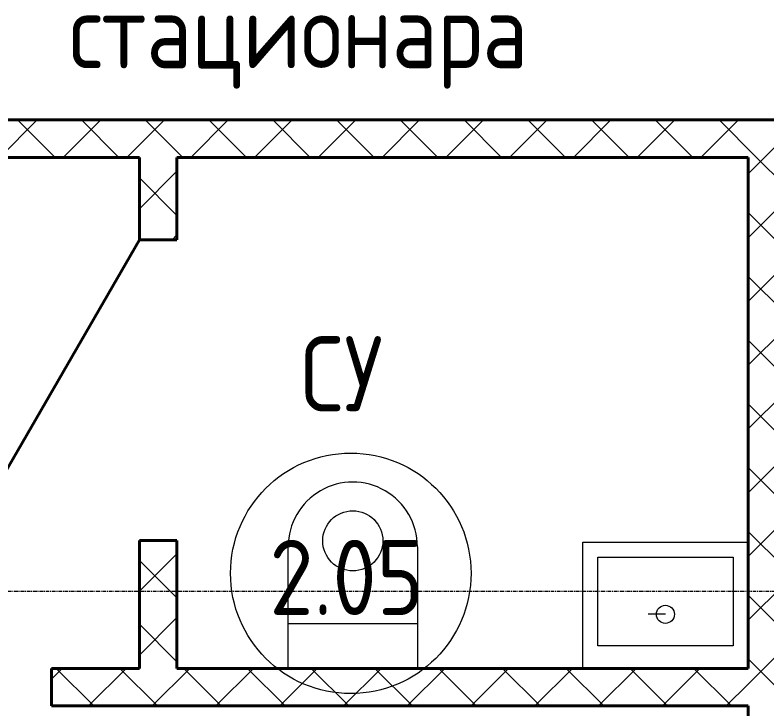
# Model space of a CAD drawing. Header units: millimetres. Extents: x -32954 to 151739, y -65671 to 56243.
# Drawn here: x -25072 to -22571, y -30146 to -27837 of the extents above; entities that cross this region are included whole.
import ezdxf

# ---------------------------------------------------------------- set-up
doc = ezdxf.new("R2010")
doc.units = ezdxf.units.MM
doc.linetypes.add('ADSK_Линия сетки', pattern=[21, 12, -3, 3, -3])
for name, color, linetype, lineweight in [('Двери', 7, 'Continuous', 18), ('Марки помещений', 7, 'Continuous', 18), ('Оси', 7, 'Continuous', 9), ('Панель', 7, 'Continuous', 30), ('Сантехнические приборы', 7, 'Continuous', 18), ('Стены разрез', 7, 'Continuous', 40)]:
    doc.layers.add(name, color=color, linetype=linetype, lineweight=lineweight)
doc.styles.add('GOST Common', font='GOST_Common.ttf', dxfattribs={"width": 0.9, "height": 250})
pattern_1 = [(45, (-4e-12, -22914.43), (-106.066, 106.066), []), (135, (-4e-12, -22914.43), (-106.066, -106.066), [])]

# ---------------------------------------------------------------- blocks, each defined once
blk = doc.blocks.new('ADSK_Умывальник со смесителем - Умывальник-246140-В_АР_ПЭ_02 Этаж')
at = {"layer": 'Сантехнические приборы'}
for p, q in [((275, 0), (275, -420)), ((-225, -370), (-225, -75)), ((-225, -75), (225, -75)), ((225, -75), (225, -370)), ((0, -180), (57, -180)), ((225, -370), (-225, -370)), ((275, -420), (-275, -420))]:
    blk.add_line(p, q, dxfattribs=at)
blk.add_circle((0, -180), 30, dxfattribs=at)
blk = doc.blocks.new('ADSK_Унитаз_ГОСТ 30493-96 - С прямым выпуском-123696-В_АР_ПЭ_02 Этаж')
at = {"layer": 'Сантехнические приборы', "lineweight": 9}
for p, q in [((0, 215), (405, 215)), ((150, 215), (150, -215)), ((405, -215), (0, -215))]:
    blk.add_line(p, q, dxfattribs=at)
blk.add_circle((424.5, 0), 100, dxfattribs=at)
blk.add_arc((405, 0), 215, 270, 90, dxfattribs=at)
blk = doc.blocks.new('AC_Дверь_Однопольная_ДеревяннаяНаружная_ГОСТ24698-81 - 960х2080h ГЛ-654640-В_АР_ПЭ_02 Этаж')
at = {"layer": 'Панель'}
blk.add_line((500, 62.5), (-366, 562.5), dxfattribs=at)
blk = doc.blocks.new('ADSK_Марка_Помещение_2_ГОСТ21-501-2011 - Имя и Категория-86712-В_АР_ПЭ_02 Этаж')
at = {"layer": 'Марки помещений'}
blk.add_circle((0, 0), 4, dxfattribs=at)

msp = doc.modelspace()

# ---------------------------------------------------------------- hatches: boundary and pattern name
at = {"layer": 'Стены разрез', "lineweight": 9}
h = msp.add_hatch(dxfattribs=at)
h.set_pattern_fill('FP_1', color=256, style=0, pattern_type=2)
h.set_pattern_definition(pattern_1)
h.paths.add_polyline_path([(-19672.5, -28310.4), (-19672.5, -28185.4), (-25933.7, -28185.4), (-25933.7, -28310.4), (-20383.7, -28310.4)])
h.paths.add_polyline_path([(-17472.5, -28310.4), (-17472.5, -28185.4), (-18672.5, -28185.4), (-18672.5, -28310.4), (-18141.1, -28310.4)])
h.paths.add_polyline_path([(-26933.7, -28310.4), (-26933.7, -28185.4), (-27725, -28185.4), (-27725, -28310.4), (-27154.8, -28310.4)])
h = msp.add_hatch(dxfattribs=at)
h.set_pattern_fill('FP_1', color=256, style=0, pattern_type=2)
h.set_pattern_definition(pattern_1)
h.paths.add_polyline_path([(-24533.7, -30010.6), (-24533.7, -29584.6), (-24658.7, -29584.6), (-24658.7, -30010.6)])
h.paths.add_polyline_path([(-24658.7, -28584.6), (-24533.7, -28584.6), (-24533.7, -28310.4), (-24658.7, -28310.4)])
h = msp.add_hatch(dxfattribs=at)
h.set_pattern_fill('FP_1', color=256, style=0, pattern_type=2)
h.set_pattern_definition(pattern_1)
h.paths.add_polyline_path([(-22633.7, -34809.4), (-22508.7, -34809.4), (-22508.7, -28310.4), (-22633.7, -28310.4), (-22633.7, -34789.4)])
h = msp.add_hatch(dxfattribs=at)
h.set_pattern_fill('FP_1', color=256, style=0, pattern_type=2)
h.set_pattern_definition(pattern_1)
h.paths.add_polyline_path([(-22633.7, -30135.6), (-22633.7, -30010.6), (-24950.7, -30010.6), (-24950.7, -30135.6), (-24150.2, -30135.6)])
h.paths.add_polyline_path([(-25950.7, -30135.6), (-25950.7, -30010.6), (-26154, -30010.6), (-26154, -30135.6)])

# ---------------------------------------------------------------- linework, layer by layer
at = {"layer": 'Оси', "linetype": 'ADSK_Линия сетки'}
msp.add_line((2299.7, -29754.4), (-32136.4, -29754.4), dxfattribs=at)
at = {"layer": 'Стены разрез'}
for p, q in [((-19672.5, -28185.4), (-25933.7, -28185.4)), ((-25933.7, -28310.4), (-24658.7, -28310.4)), ((-24658.7, -28310.4), (-24658.7, -28584.6)), ((-24533.7, -28310.4), (-22633.7, -28310.4)), ((-24533.7, -28584.6), (-24533.7, -28310.4)), ((-22633.7, -28310.4), (-22633.7, -30010.6)), ((-24658.7, -28584.6), (-24533.7, -28584.6)), ((-24658.7, -29584.6), (-24658.7, -30010.6)), ((-24533.7, -29584.6), (-24658.7, -29584.6)), ((-24533.7, -30010.6), (-24533.7, -29584.6)), ((-24658.7, -30010.6), (-24950.7, -30010.6)), ((-24950.7, -30010.6), (-24950.7, -30135.6)), ((-22633.7, -30010.6), (-24533.7, -30010.6)), ((-24950.7, -30135.6), (-22633.7, -30135.6)), ((-22633.7, -30135.6), (-22633.7, -34789.4))]:
    msp.add_line(p, q, dxfattribs=at)

# ---------------------------------------------------------------- block references
at = {"layer": 'Двери', "rotation": 89.99999999999987}
msp.add_blockref('AC_Дверь_Однопольная_ДеревяннаяНаружная_ГОСТ24698-81 - 960х2080h ГЛ-654640-В_АР_ПЭ_02 Этаж', (-24596.2, -29084.6), dxfattribs=at)
at = {"layer": 'Марки помещений', "xscale": 99.99999999999993, "yscale": 99.99999999999993, "zscale": 99.99999999999993}
msp.add_blockref('ADSK_Марка_Помещение_2_ГОСТ21-501-2011 - Имя и Категория-86712-В_АР_ПЭ_02 Этаж', (-23955.4, -29694.2), dxfattribs=at)
at = {"layer": 'Сантехнические приборы'}
for name, p, rotation in [('ADSK_Унитаз_ГОСТ 30493-96 - С прямым выпуском-123696-В_АР_ПЭ_02 Этаж', (-23948.8, -30010.6), 89.99999999999993), ('ADSK_Умывальник со смесителем - Умывальник-246140-В_АР_ПЭ_02 Этаж', (-22908.7, -30010.6), 180)]:
    msp.add_blockref(name, p, dxfattribs=dict(at, rotation=rotation))

# ---------------------------------------------------------------- texts
at = {"layer": 'Марки помещений', "lineweight": 9, "char_height": 250, "attachment_point": 1, "style": 'GOST Common'}
for s, insert, width in [('стационара', (-24892.2, -27763.7), 2056.328), ('СУ', (-24122.1, -28905.5), 411.266), ('2.05', (-24226.1, -29582.8), 663.797)]:
    msp.add_mtext(s, dxfattribs=dict(at, insert=insert, width=width))

doc.saveas('drawing.dxf')
